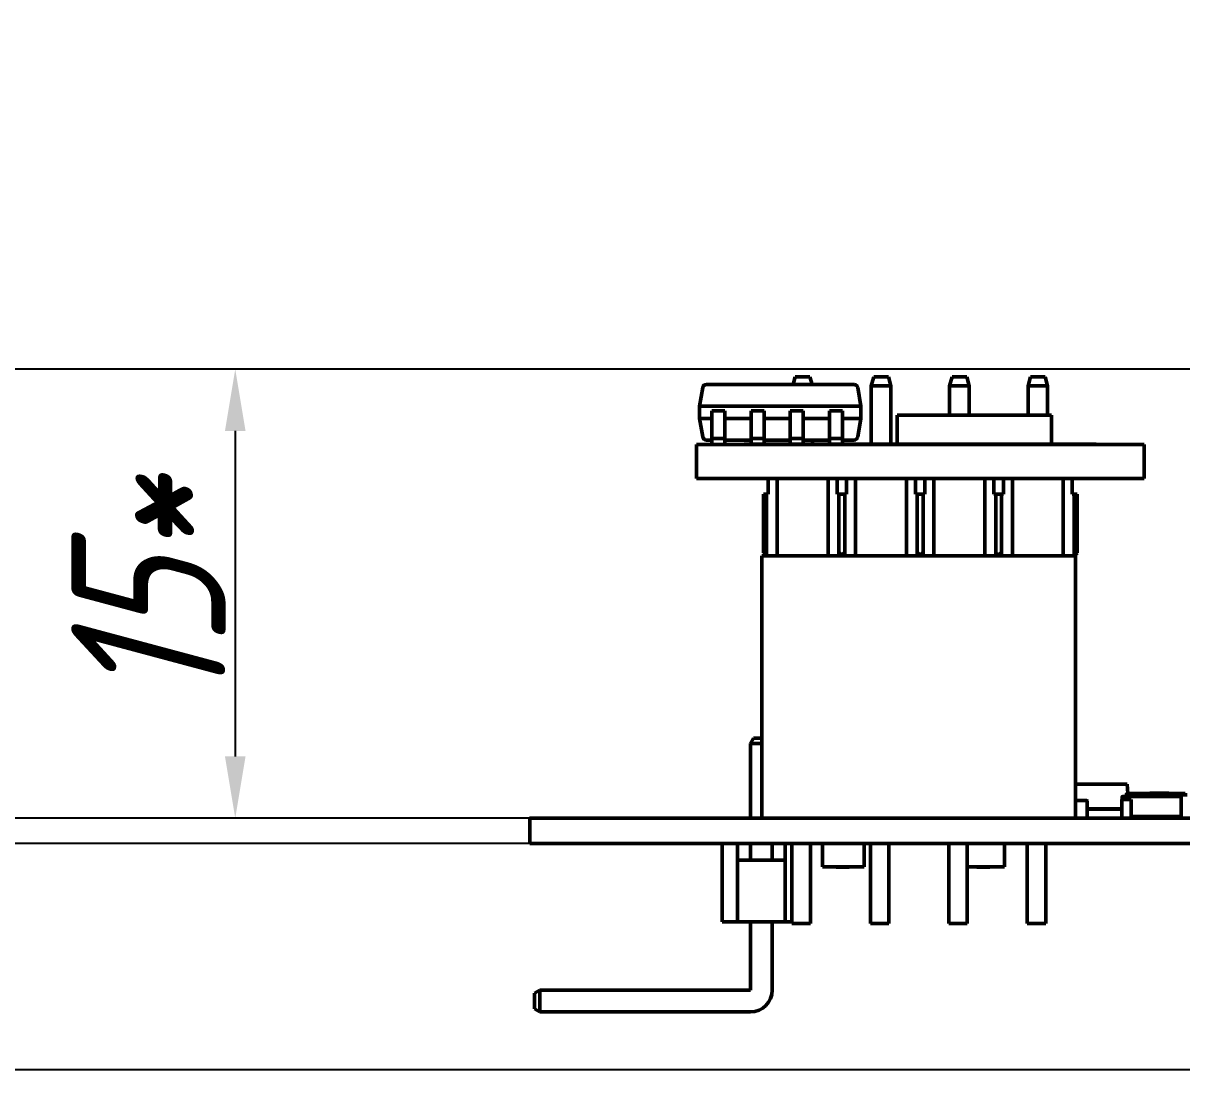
# Model space of a CAD drawing. Header units: millimetres. Extents: x -194 to 1085, y -28 to 392.
# Drawn here: x 563.1 to 638.2, y 132.6 to 200.4 of the extents above; entities that cross this region are included whole.
import ezdxf

# ---------------------------------------------------------------- set-up
doc = ezdxf.new("R2010")
doc.units = ezdxf.units.MM
doc.layers.add('Tonk', color=7, linetype='Continuous', lineweight=15)
doc.layers.add('Видимый контур (ГОСТ)', color=7, linetype='Continuous', lineweight=50)
doc.styles.get("Standard").update_dxf_attribs({"font": '', "width": 0.8, "oblique": 15})
doc.styles.get('Standard').set_extended_font_data('GOST type B')
doc.dimstyles.new('ISO-25', dxfattribs={"dimtxt": 3.5, "dimasz": 4, "dimexe": 1.25, "dimexo": 0, "dimtad": 1, "dimtxsty": 'Standard', "dimcen": 2.5, "dimadec": 0, "dimazin": 0, "dimtfac": 1, "dimtmove": 0, "dimatfit": 3, "dimfxl": 1, "dimarcsym": 0})

# ---------------------------------------------------------------- blocks, each defined once
blk = doc.blocks.new('*D70')
at = {"layer": 'Defpoints', "color": 0, "transparency": 16777216}
for p in [(536.345, 177.947), (727.738, 177.947), (727.738, 132.554)]:
    blk.add_point(p, dxfattribs=at)
at = {"layer": 'Tonk', "color": 0, "lineweight": -2, "transparency": 16777216}
for p, q in [((727.738, 177.947), (535.095, 177.947)), ((536.345, 136.554), (536.345, 173.947)), ((727.738, 132.554), (535.095, 132.554))]:
    blk.add_line(p, q, dxfattribs=at)
at = {"layer": 'Tonk', "color": 0, "transparency": 16777216}
for points in [[(535.678, 173.947), (537.011, 173.947), (536.345, 177.947)], [(535.678, 136.554), (537.011, 136.554), (536.345, 132.554)]]:
    blk.add_solid(points, dxfattribs=at)
at = {"layer": 'Tonk', "color": 0, "transparency": 16777216, "insert": (530.712, 155.715), "char_height": 10, "attachment_point": 5, "rotation": 90}
blk.add_mtext('23*', dxfattribs=at)
blk = doc.blocks.new('*D76')
at = {"layer": 'Defpoints', "color": 0, "transparency": 16777216}
for p in [(710.89, 177.947), (576.865, 148.86), (595.938, 148.86)]:
    blk.add_point(p, dxfattribs=at)
at = {"layer": 'Tonk', "color": 0, "lineweight": -2, "transparency": 16777216}
for p, q in [((710.89, 177.947), (575.615, 177.947)), ((576.865, 173.947), (576.865, 152.86)), ((595.938, 148.86), (575.615, 148.86))]:
    blk.add_line(p, q, dxfattribs=at)
at = {"layer": 'Tonk', "color": 0, "transparency": 16777216}
for points in [[(576.199, 173.947), (577.532, 173.947), (576.865, 177.947)], [(576.199, 152.86), (577.532, 152.86), (576.865, 148.86)]]:
    blk.add_solid(points, dxfattribs=at)
at = {"layer": 'Tonk', "color": 0, "transparency": 16777216, "insert": (571.24, 163.403), "char_height": 10, "attachment_point": 5, "rotation": 90}
blk.add_mtext('15*', dxfattribs=at)
blk = doc.blocks.new('*D77')
at = {"layer": 'Defpoints', "color": 0, "transparency": 16777216}
for p in [(595.938, 148.86), (554.069, 147.214), (595.958, 147.214)]:
    blk.add_point(p, dxfattribs=at)
at = {"layer": 'Tonk', "color": 0, "lineweight": -2, "transparency": 16777216}
for p, q in [((554.069, 152.86), (554.069, 197.459)), ((595.938, 148.86), (552.819, 148.86)), ((554.069, 147.214), (554.069, 148.86)), ((595.958, 147.214), (552.819, 147.214)), ((554.069, 143.214), (554.069, 139.214))]:
    blk.add_line(p, q, dxfattribs=at)
at = {"layer": 'Tonk', "color": 0, "transparency": 16777216}
for points in [[(553.402, 152.86), (554.736, 152.86), (554.069, 148.86)], [(553.402, 143.214), (554.736, 143.214), (554.069, 147.214)]]:
    blk.add_solid(points, dxfattribs=at)
at = {"layer": 'Tonk', "color": 0, "transparency": 16777216, "insert": (547.451, 187.712), "char_height": 10, "attachment_point": 5, "rotation": 90}
blk.add_mtext('1,6*', dxfattribs=at)

msp = doc.modelspace()

# ---------------------------------------------------------------- linework, layer by layer
at = {"layer": 'Видимый контур (ГОСТ)'}
for p, q in [((613.15364, 177.45959), (613.01966, 176.95959)), ((614.1021, 177.45959), (613.15364, 177.45959)), ((614.1021, 177.45959), (614.23607, 176.95959)), ((618.23364, 177.45959), (618.07287, 176.85959)), ((619.1821, 177.45959), (618.23364, 177.45959)), ((619.1821, 177.45959), (619.34287, 176.85959)), ((623.31364, 177.45959), (623.15287, 176.85959)), ((624.2621, 177.45959), (623.31364, 177.45959)), ((624.2621, 177.45959), (624.42287, 176.85959)), ((628.39364, 177.45959), (628.23287, 176.85959)), ((629.3421, 177.45959), (628.39364, 177.45959)), ((629.3421, 177.45959), (629.50287, 176.85959)), ((607.15975, 176.76127), (606.94787, 175.55959)), ((607.39611, 176.95959), (616.95963, 176.95959)), ((617.19598, 176.76127), (617.40787, 175.55959)), ((619.34287, 176.85959), (618.07287, 176.85959)), ((618.07287, 176.85959), (618.07287, 173.07959)), ((619.34287, 176.85959), (619.34287, 173.07959)), ((624.42287, 176.85959), (623.15287, 176.85959)), ((623.15287, 176.85959), (623.15287, 174.95959)), ((624.42287, 176.85959), (624.42287, 174.95959)), ((629.50287, 176.85959), (628.23287, 176.85959)), ((628.23287, 176.85959), (628.23287, 174.95959)), ((629.50287, 176.85959), (629.50287, 174.95959)), ((606.94787, 174.75959), (606.94787, 175.55959)), ((617.40787, 175.55959), (606.94787, 175.55959)), ((607.74787, 175.25959), (608.58787, 175.25959)), ((607.74787, 175.25959), (607.74787, 174.45959)), ((608.58787, 175.25959), (608.58787, 174.45959)), ((610.28787, 175.25959), (611.12787, 175.25959)), ((610.28787, 175.25959), (610.28787, 174.45959)), ((611.12787, 175.25959), (611.12787, 174.45959)), ((612.82787, 175.25959), (613.66787, 175.25959)), ((612.82787, 175.25959), (612.82787, 174.45959)), ((613.66787, 175.25959), (613.66787, 174.45959)), ((615.36787, 175.25959), (616.20787, 175.25959)), ((615.36787, 175.25959), (615.36787, 174.45959)), ((616.20787, 175.25959), (616.20787, 174.45959)), ((617.40787, 174.75959), (617.40787, 175.55959)), ((619.74787, 173.07959), (619.74787, 174.95959)), ((619.74787, 174.95959), (629.74787, 174.95959)), ((629.74787, 173.07959), (629.74787, 174.95959)), ((607.74787, 174.75959), (606.94787, 174.75959)), ((607.15975, 173.55792), (606.94787, 174.75959)), ((607.74787, 174.45959), (607.74787, 173.85959)), ((610.28787, 174.75959), (608.58787, 174.75959)), ((608.58787, 174.45959), (608.58787, 173.85959)), ((610.28787, 174.45959), (610.28787, 173.85959)), ((612.82787, 174.75959), (611.12787, 174.75959)), ((611.12787, 174.45959), (611.12787, 173.85959)), ((612.82787, 174.45959), (612.82787, 173.85959)), ((615.36787, 174.75959), (613.66787, 174.75959)), ((613.66787, 174.45959), (613.66787, 173.85959)), ((615.36787, 174.45959), (615.36787, 173.85959)), ((617.40787, 174.75959), (616.20787, 174.75959)), ((616.20787, 174.45959), (616.20787, 173.85959)), ((617.19598, 173.55792), (617.40787, 174.75959)), ((607.74787, 173.45959), (607.74787, 173.85959)), ((607.74787, 173.45959), (608.58787, 173.45959)), ((607.74787, 173.45959), (607.74787, 173.05959)), ((608.58787, 173.45959), (608.58787, 173.85959)), ((608.58787, 173.45959), (608.58787, 173.05959)), ((610.28787, 173.45959), (610.28787, 173.85959)), ((610.28787, 173.45959), (611.12787, 173.45959)), ((610.28787, 173.45959), (610.28787, 173.07959)), ((611.12787, 173.45959), (611.12787, 173.85959)), ((611.12787, 173.45959), (611.12787, 173.07959)), ((612.82787, 173.45959), (612.82787, 173.85959)), ((612.82787, 173.45959), (613.66787, 173.45959)), ((612.82787, 173.45959), (612.82787, 173.07959)), ((613.66787, 173.45959), (613.66787, 173.85959)), ((613.66787, 173.45959), (613.66787, 173.07959)), ((615.36787, 173.45959), (615.36787, 173.85959)), ((615.36787, 173.45959), (616.20787, 173.45959)), ((615.36787, 173.45959), (615.36787, 173.07959)), ((616.20787, 173.45959), (616.20787, 173.85959)), ((616.20787, 173.45959), (616.20787, 173.07959)), ((606.74787, 170.85959), (606.74787, 173.05959)), ((606.74787, 173.05959), (635.74787, 173.05959)), ((607.39611, 173.35959), (607.74787, 173.35959)), ((608.58787, 173.35959), (610.28787, 173.35959)), ((610.44589, 173.07959), (609.84589, 173.07959)), ((609.84589, 173.07959), (609.84589, 173.05959)), ((610.44589, 173.07959), (618.11589, 173.07959)), ((611.12787, 173.35959), (612.82787, 173.35959)), ((613.66787, 173.35959), (615.36787, 173.35959)), ((614.26287, 173.35959), (614.26287, 173.07959)), ((616.20787, 173.35959), (616.95963, 173.35959)), ((618.71589, 173.07959), (618.11589, 173.07959)), ((618.71589, 173.07959), (619.87389, 173.07959)), ((618.71589, 173.07959), (618.71589, 173.05959)), ((620.47389, 173.07959), (619.87389, 173.07959)), ((619.87389, 173.07959), (619.87389, 173.05959)), ((620.47389, 173.07959), (622.83189, 173.07959)), ((623.43189, 173.07959), (622.83189, 173.07959)), ((623.43189, 173.07959), (624.58989, 173.07959)), ((623.43189, 173.07959), (623.43189, 173.05959)), ((625.18989, 173.07959), (624.58989, 173.07959)), ((624.58989, 173.07959), (624.58989, 173.05959)), ((625.18989, 173.07959), (627.45989, 173.07959)), ((628.05989, 173.07959), (627.45989, 173.07959)), ((628.05989, 173.07959), (629.22789, 173.07959)), ((628.05989, 173.07959), (628.05989, 173.05959)), ((629.82789, 173.07959), (629.22789, 173.07959)), ((629.22789, 173.07959), (629.22789, 173.05959)), ((629.82789, 173.07959), (632.04189, 173.07959)), ((632.64189, 173.07959), (632.04189, 173.07959)), ((632.64189, 173.07959), (632.64189, 173.05959)), ((635.74787, 170.85959), (635.74787, 173.05959)), ((606.74787, 170.85959), (635.74787, 170.85959)), ((611.39453, 170.85959), (611.39453, 169.85959)), ((611.97787, 170.85959), (611.97787, 165.85959)), ((615.27787, 170.85959), (615.27787, 165.85959)), ((615.8612, 170.85959), (615.8612, 169.85959)), ((616.47453, 170.85959), (616.47453, 169.85959)), ((617.05787, 170.85959), (617.05787, 165.85959)), ((620.35787, 170.85959), (620.35787, 165.85959)), ((620.9412, 170.85959), (620.9412, 169.85959)), ((621.55453, 170.85959), (621.55453, 169.85959)), ((622.13787, 170.85959), (622.13787, 165.85959)), ((625.43787, 170.85959), (625.43787, 165.85959)), ((626.0212, 170.85959), (626.0212, 169.85959)), ((626.63453, 170.85959), (626.63453, 169.85959)), ((627.21787, 170.85959), (627.21787, 165.85959)), ((630.51787, 170.85959), (630.51787, 165.85959)), ((631.1012, 170.85959), (631.1012, 169.85959)), ((611.08787, 169.85959), (611.08787, 166.04959)), ((611.27787, 169.85959), (611.08787, 169.85959)), ((611.27787, 169.85959), (611.27787, 165.85959)), ((611.27787, 169.85959), (611.39453, 169.85959)), ((615.97787, 169.85959), (615.8612, 169.85959)), ((615.97787, 169.85959), (615.97787, 165.85959)), ((616.35787, 169.85959), (615.97787, 169.85959)), ((616.35787, 169.85959), (616.35787, 165.85959)), ((616.35787, 169.85959), (616.47453, 169.85959)), ((621.05787, 169.85959), (620.9412, 169.85959)), ((621.05787, 169.85959), (621.05787, 165.85959)), ((621.43787, 169.85959), (621.05787, 169.85959)), ((621.43787, 169.85959), (621.43787, 165.85959)), ((621.43787, 169.85959), (621.55453, 169.85959)), ((626.13787, 169.85959), (626.0212, 169.85959)), ((626.13787, 169.85959), (626.13787, 165.85959)), ((626.51787, 169.85959), (626.13787, 169.85959)), ((626.51787, 169.85959), (626.51787, 165.85959)), ((626.51787, 169.85959), (626.63453, 169.85959)), ((631.21787, 169.85959), (631.1012, 169.85959)), ((631.21787, 169.85959), (631.21787, 165.85959)), ((631.40787, 169.85959), (631.21787, 169.85959)), ((631.40787, 169.85959), (631.40787, 166.04959)), ((611.08787, 166.04959), (611.27787, 165.85959)), ((616.16787, 166.04959), (615.97787, 165.85959)), ((616.16787, 166.04959), (616.35787, 165.85959)), ((621.05787, 165.85959), (621.24787, 166.04959)), ((621.43787, 165.85959), (621.24787, 166.04959)), ((626.32787, 166.04959), (626.13787, 165.85959)), ((626.32787, 166.04959), (626.51787, 165.85959)), ((631.40787, 166.04959), (631.21787, 165.85959)), ((610.9877, 165.85959), (610.9877, 148.85959)), ((610.9877, 165.85959), (631.3077, 165.85959)), ((631.3077, 165.85959), (631.3077, 148.85959)), ((610.44784, 154.03663), (610.24784, 153.69022)), ((610.9877, 154.03663), (610.44784, 154.03663)), ((610.24784, 153.69022), (610.24784, 148.85959)), ((610.9877, 153.69022), (610.24784, 153.69022)), ((634.66407, 151.05959), (631.3077, 151.05959)), ((634.69552, 150.45959), (634.66407, 151.05959)), ((634.32785, 150.07959), (634.32785, 150.21959)), ((634.72785, 150.25959), (634.36785, 150.25959)), ((634.60785, 150.29959), (634.60785, 150.41959)), ((635.20785, 150.45959), (634.64785, 150.45959)), ((634.72785, 150.25959), (638.14784, 150.25959)), ((635.20785, 150.45959), (638.40785, 150.45959)), ((636.11507, 150.47959), (636.11507, 150.45959)), ((636.47351, 150.47959), (636.11507, 150.47959)), ((636.47351, 150.47959), (636.47351, 150.45959)), ((636.4891, 150.47959), (636.47351, 150.47959)), ((636.4891, 150.47959), (636.4891, 150.45959)), ((636.88528, 150.47959), (636.4891, 150.47959)), ((637.33065, 150.47959), (636.88528, 150.47959)), ((637.33065, 150.47959), (637.33065, 150.45959)), ((637.34624, 150.47959), (637.33065, 150.47959)), ((637.34624, 150.47959), (637.34624, 150.45959)), ((638.14784, 150.35959), (638.14784, 148.85959)), ((638.14784, 150.35959), (638.54784, 150.35959)), ((631.3077, 149.99959), (632.03785, 149.99959)), ((632.05784, 149.97959), (632.05784, 148.85959)), ((634.30785, 149.45959), (632.05784, 149.45959)), ((632.05784, 149.43959), (634.30785, 149.43959)), ((632.05784, 149.43959), (634.30785, 149.43959)), ((634.70785, 150.05959), (634.30785, 150.05959)), ((634.30785, 150.05959), (634.30785, 148.85959)), ((634.32776, 150.07959), (634.32776, 150.05959)), ((634.32785, 150.07959), (634.72785, 150.07959)), ((634.70785, 150.05959), (634.90785, 150.05959)), ((634.72785, 150.07959), (634.89081, 150.07959)), ((634.90785, 150.05959), (634.90785, 148.85959)), ((595.94784, 148.85959), (595.93784, 148.85959)), ((595.94784, 148.85959), (603.87784, 148.85959)), ((595.94784, 148.85959), (595.94784, 147.21367)), ((810.99385, 148.85959), (603.87784, 148.85959)), ((634.90785, 148.95959), (638.14784, 148.95959)), ((635.90785, 148.95959), (635.90785, 148.85959)), ((635.94792, 148.95959), (635.94792, 148.85959)), ((637.70785, 148.95959), (637.70785, 148.85959)), ((595.95784, 147.21367), (595.94784, 147.21367)), ((595.95784, 147.21367), (603.88784, 147.21367)), ((811.00385, 147.21367), (603.88784, 147.21367)), ((608.41784, 142.13367), (608.41784, 147.21367)), ((609.41784, 146.13367), (609.41784, 147.21367)), ((610.25784, 147.21367), (610.25784, 146.13367)), ((611.65784, 146.13367), (611.65784, 147.21367)), ((612.49784, 147.21367), (612.49784, 146.13367)), ((612.93771, 142.03663), (612.93771, 147.21367)), ((614.13771, 142.03663), (614.13771, 147.21367)), ((614.90784, 145.71367), (614.90784, 147.21367)), ((617.60784, 145.71367), (617.60784, 147.21367)), ((618.01771, 142.03663), (618.01771, 147.21367)), ((619.21771, 142.03663), (619.21771, 147.21367)), ((623.09771, 142.03663), (623.09771, 147.21367)), ((624.29771, 142.03663), (624.29771, 147.21367)), ((626.70784, 145.71367), (626.70784, 147.21367)), ((628.17771, 142.03663), (628.17771, 147.21367)), ((629.37771, 142.03663), (629.37771, 147.21367)), ((612.49784, 146.13367), (609.41784, 146.13367)), ((609.41784, 142.13367), (609.41784, 146.13367)), ((612.49784, 146.13367), (612.49784, 142.13367)), ((614.90784, 145.71367), (617.60784, 145.71367)), ((615.81168, 145.69367), (615.81168, 145.71367)), ((616.6527, 145.69367), (616.6527, 145.71367)), ((624.29771, 145.71367), (626.70784, 145.71367)), ((624.91167, 145.69367), (624.91167, 145.71367)), ((625.7527, 145.69367), (625.7527, 145.71367)), ((609.41784, 142.13367), (608.41784, 142.13367)), ((612.49784, 142.13367), (609.41784, 142.13367)), ((610.25784, 137.71367), (610.25784, 142.13367)), ((611.65784, 142.13367), (611.65784, 137.71367)), ((612.93771, 142.13367), (612.49784, 142.13367)), ((612.93771, 142.03663), (614.13771, 142.03663)), ((618.01771, 142.03663), (619.21771, 142.03663)), ((623.09771, 142.03663), (624.29771, 142.03663)), ((628.17771, 142.03663), (629.37771, 142.03663)), ((596.25784, 137.51367), (596.60425, 137.71367)), ((596.25784, 136.51367), (596.25784, 137.51367)), ((610.25784, 137.71367), (596.60425, 137.71367)), ((596.60425, 137.71367), (596.60425, 136.31367)), ((596.60425, 136.31367), (596.25784, 136.51367)), ((596.60425, 136.31367), (610.25784, 136.31367))]:
    msp.add_line(p, q, dxfattribs=at)
for centre, radius, start, end in [((607.39611, 176.71959), 0.24, 90, 169.9999999), ((616.95963, 176.71959), 0.24, 9.9999999, 90), ((607.39611, 173.59959), 0.24, 190.0000001, 270), ((616.95963, 173.59959), 0.24, 270, 350.0000001), ((634.36785, 150.21959), 0.04, 89.9999975, 179.9999976), ((634.56785, 150.29959), 0.04, 269.9999975, 359.9999976), ((634.64785, 150.41959), 0.04, 89.9999975, 179.9999976), ((632.03785, 149.97959), 0.02, 359.9999976, 89.9999975), ((610.25784, 137.71367), 1.4, 270, 0)]:
    msp.add_arc(centre, radius, start, end, dxfattribs=at)
for points, knots in [([(615.81168, 145.69367), (615.81178, 145.69367), (615.81199, 145.69367), (615.81417, 145.69367), (615.81766, 145.69367), (615.82256, 145.69367), (615.82855, 145.69367), (615.83636, 145.69367), (615.84535, 145.69367), (615.85559, 145.69367), (615.86732, 145.69367), (615.88029, 145.69367), (615.89483, 145.69367), (615.91071, 145.69367), (615.92779, 145.69367), (615.94629, 145.69367), (615.96614, 145.69367), (615.98747, 145.69367), (616.01059, 145.69367), (616.03576, 145.69367), (616.06322, 145.69367), (616.09273, 145.69367), (616.12443, 145.69367), (616.15833, 145.69367), (616.19441, 145.69367), (616.21915, 145.69367), (616.23187, 145.69367)], [0, 0, 0, 0, 0.03378715, 0.06662166, 0.09928488, 0.13136117, 0.16358519, 0.19610393, 0.22890225, 0.26215806, 0.29599122, 0.33021785, 0.36505983, 0.40095074, 0.43762038, 0.47570753, 0.51538069, 0.55641354, 0.59976483, 0.64642416, 0.69643144, 0.74978152, 0.80657331, 0.86743553, 0.93188675, 1, 1, 1, 1]), ([(616.23187, 145.69367), (616.24469, 145.69367), (616.2696, 145.69367), (616.30589, 145.69367), (616.33994, 145.69367), (616.37174, 145.69367), (616.40131, 145.69367), (616.42857, 145.69367), (616.45363, 145.69367), (616.47659, 145.69367), (616.49775, 145.69367), (616.5175, 145.69367), (616.53582, 145.69367), (616.553, 145.69367), (616.56875, 145.69367), (616.58329, 145.69367), (616.5963, 145.69367), (616.60815, 145.69367), (616.61854, 145.69367), (616.62769, 145.69367), (616.63551, 145.69367), (616.64165, 145.69367), (616.64673, 145.69367), (616.6502, 145.69367), (616.65239, 145.69367), (616.6526, 145.69367), (616.6527, 145.69367)], [0, 0, 0, 0, 0.06859462, 0.13324604, 0.19431259, 0.25127922, 0.30451344, 0.35423491, 0.40048059, 0.44341075, 0.48401487, 0.5232523, 0.56104237, 0.59790024, 0.63351849, 0.66831435, 0.70249567, 0.73668535, 0.77029317, 0.80343726, 0.83591295, 0.86846025, 0.90084654, 0.93346652, 0.96625758, 1, 1, 1, 1]), ([(624.91167, 145.69367), (624.91178, 145.69367), (624.91199, 145.69367), (624.91417, 145.69367), (624.91766, 145.69367), (624.92256, 145.69367), (624.92855, 145.69367), (624.93636, 145.69367), (624.94535, 145.69367), (624.95558, 145.69367), (624.96732, 145.69367), (624.98029, 145.69367), (624.99483, 145.69367), (625.01071, 145.69367), (625.02779, 145.69367), (625.04628, 145.69367), (625.06613, 145.69367), (625.08746, 145.69367), (625.11058, 145.69367), (625.13576, 145.69367), (625.16322, 145.69367), (625.19273, 145.69367), (625.22443, 145.69367), (625.25832, 145.69367), (625.2944, 145.69367), (625.31915, 145.69367), (625.33187, 145.69367)], [0, 0, 0, 0, 0.03378715, 0.06662166, 0.09928488, 0.13136117, 0.16358519, 0.19610393, 0.22890225, 0.26215806, 0.29599122, 0.33021785, 0.36505983, 0.40095074, 0.43762038, 0.47570753, 0.51538069, 0.55641354, 0.59976483, 0.64642416, 0.69643144, 0.74978152, 0.80657331, 0.86743553, 0.93188675, 1, 1, 1, 1]), ([(625.33187, 145.69367), (625.34469, 145.69367), (625.3696, 145.69367), (625.40589, 145.69367), (625.43994, 145.69367), (625.47174, 145.69367), (625.50131, 145.69367), (625.52856, 145.69367), (625.55363, 145.69367), (625.57659, 145.69367), (625.59775, 145.69367), (625.6175, 145.69367), (625.63582, 145.69367), (625.65299, 145.69367), (625.66874, 145.69367), (625.68329, 145.69367), (625.6963, 145.69367), (625.70815, 145.69367), (625.71854, 145.69367), (625.72769, 145.69367), (625.73551, 145.69367), (625.74165, 145.69367), (625.74673, 145.69367), (625.7502, 145.69367), (625.75239, 145.69367), (625.75259, 145.69367), (625.7527, 145.69367)], [0, 0, 0, 0, 0.06859462, 0.13324604, 0.19431259, 0.25127922, 0.30451344, 0.35423491, 0.40048059, 0.44341075, 0.48401487, 0.5232523, 0.56104237, 0.59790024, 0.63351849, 0.66831435, 0.70249567, 0.73668535, 0.77029317, 0.80343726, 0.83591295, 0.86846025, 0.90084654, 0.93346652, 0.96625758, 1, 1, 1, 1])]:
    msp.add_open_spline(points, degree=3, knots=knots, dxfattribs=at)

# ---------------------------------------------------------------- dimensions: what is measured, and where the dimension line sits
at = {"layer": 'Tonk'}
for base, p1, p2, text, picture, middle in [((554.06889, 147.21367), (595.93784, 148.85959), (595.95784, 147.21367), '1,6*', '*D77', (554.06889, 187.71234)), ((536.34451, 177.94682), (727.73803, 132.55367), (727.73803, 177.94682), '23*', '*D70', (536.34451, 155.71457))]:
    dim = msp.add_linear_dim(base=base, p1=p1, p2=p2, angle=90, text=text, dimstyle='ISO-25', override={"dimtxt": 10}, dxfattribs=at)
    dim.commit()
    dim.dimension.update_dxf_attribs({"geometry": picture, "text_midpoint": middle, "dimtype": 160})
dim = msp.add_linear_dim(base=(576.8654, 148.85959), p1=(710.88997, 177.94682), p2=(595.93784, 148.85959), angle=90, text='15*', dimstyle='ISO-25', override={"dimtxt": 10}, dxfattribs=at)
dim.commit()
dim.dimension.update_dxf_attribs({"geometry": '*D76', "text_midpoint": (571.2404, 163.40321)})

doc.saveas('drawing.dxf')
